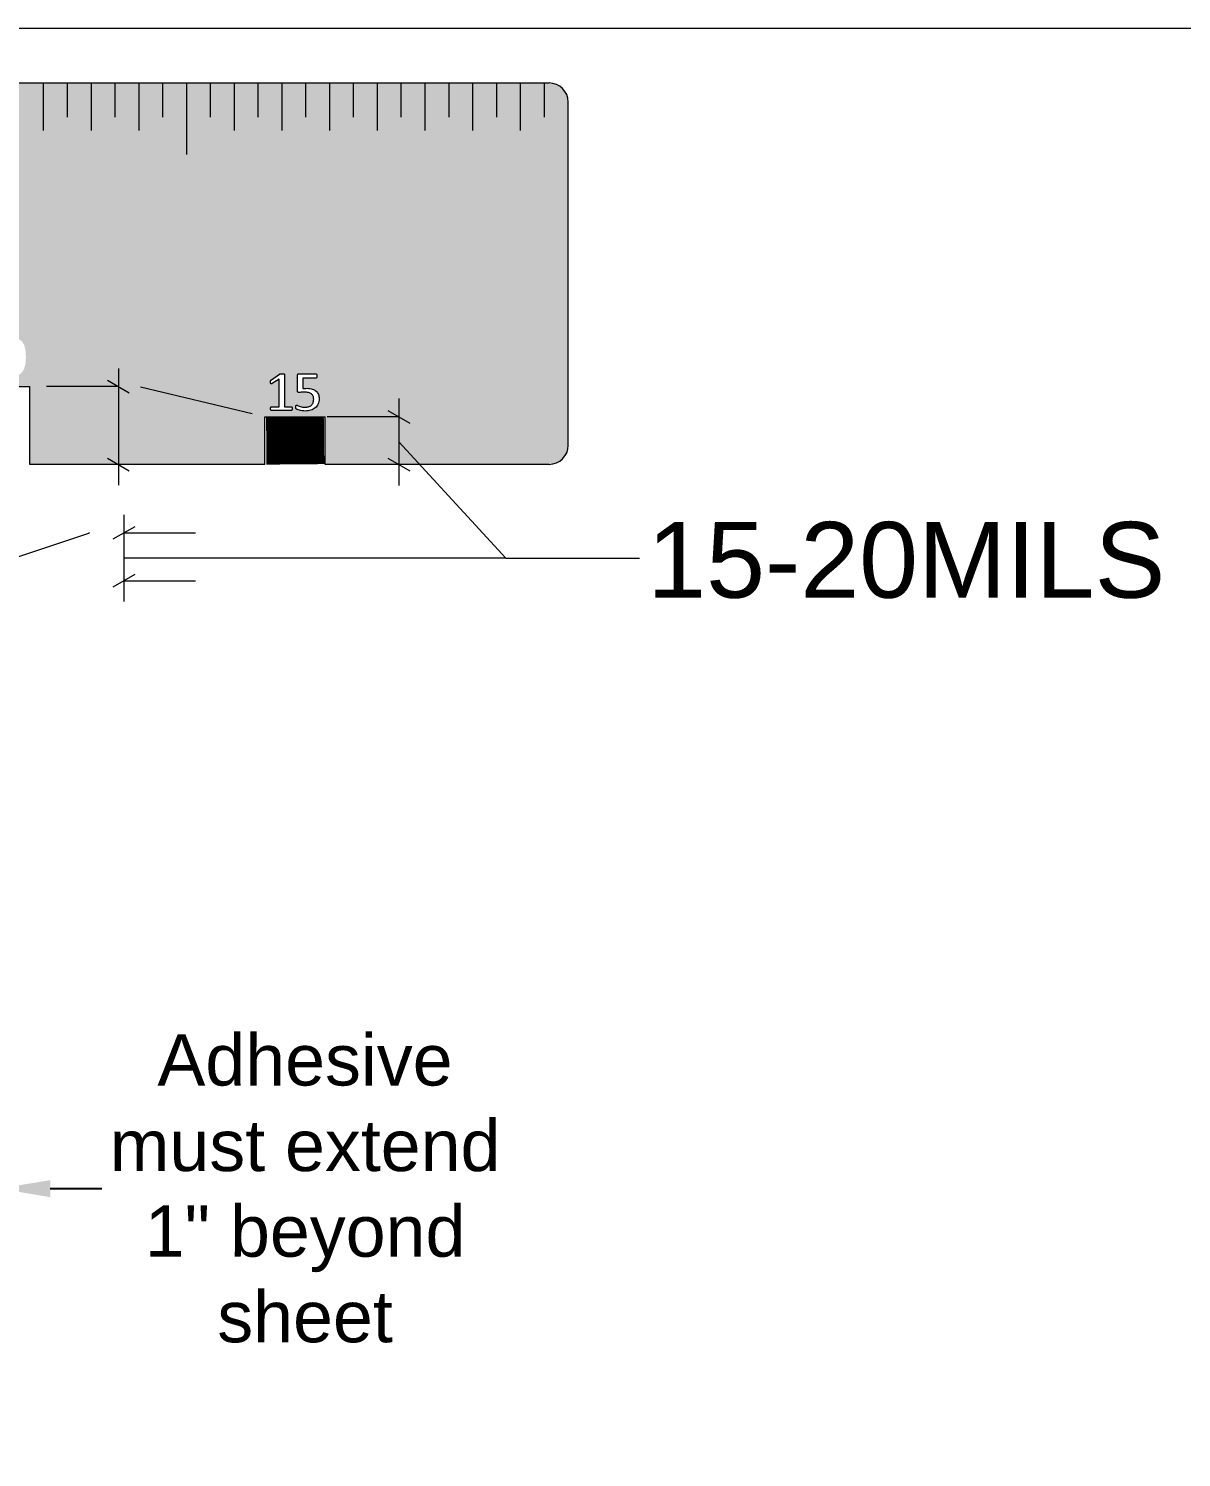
# Model space of a CAD drawing. Header units: inches. Extents: x -441 to 7, y -96 to 2.
# Drawn here: x 3.353 to 4.251, y 1 to 2.113 of the extents above; entities that cross this region are included whole.
import ezdxf

# ---------------------------------------------------------------- set-up
doc = ezdxf.new("R2010")
doc.units = ezdxf.units.IN
doc.header["$MEASUREMENT"] = 0
doc.linetypes.add('Dashed - Dense', pattern=[0.8, 0.5, -0.3])
doc.linetypes.add('Hidden', pattern=[1.429134, 1, -0.429134])
for name, color, linetype, lineweight in [('BP Primer', 2, 'Continuous', 0), ('Text', 20, 'Continuous', 0), ('Vector Picture Geometry', 6, 'Continuous', 0)]:
    doc.layers.add(name, color=color, linetype=linetype, lineweight=lineweight)
doc.styles.get("Standard").update_dxf_attribs({"font": 'arial.ttf'})
doc.dimstyles.new('Annotative', dxfattribs={"dimscale": 0, "dimtxt": 0.18, "dimasz": 0.18, "dimexe": 0.18, "dimexo": 0.0625, "dimgap": 0.09, "dimtad": 0, "dimtih": 1, "dimtoh": 1, "dimdec": 4, "dimzin": 0, "dimdsep": 46, "dimlunit": 4, "dimtxsty": 'Standard', "dimcen": 0.09, "dimadec": 0, "dimazin": 0, "dimtfac": 1, "dimtdec": 4, "dimtofl": 0, "dimtmove": 0, "dimatfit": 3, "dimfxl": 1, "dimtolj": 1, "dimtzin": 0, "dimarcsym": 0})

# ---------------------------------------------------------------- blocks, each defined once
blk = doc.blocks.new('*D2')
at = {"layer": 'Text', "color": 0, "lineweight": -2, "transparency": 16777216}
for p, q in [((3.2803, 1.0839), (3.2803, 1.2497)), ((3.3303, 1.0839), (3.3303, 1.2497)), ((3.2403, 1.2097), (3.2003, 1.2097)), ((3.3703, 1.2097), (3.4103, 1.2097))]:
    blk.add_line(p, q, dxfattribs=at)
at = {"layer": 'Text', "color": 0, "transparency": 16777216}
for points in [[(3.2403, 1.2163), (3.2403, 1.203), (3.2803, 1.2097)], [(3.3703, 1.2163), (3.3703, 1.203), (3.3303, 1.2097)]]:
    blk.add_solid(points, dxfattribs=at)
at = {"layer": 'Text', "color": 0, "transparency": 16777216, "insert": (3.5687, 1.2097), "char_height": 0.04, "width": 0.30391, "attachment_point": 5}
blk.add_mtext('\\A1;Adhesive must extend 1" beyond sheet', dxfattribs=at)

msp = doc.modelspace()

# ---------------------------------------------------------------- hatches: boundary and pattern name
at = {"layer": 'BP Primer'}
h = msp.add_hatch(dxfattribs=at)
h.set_pattern_fill('WOOD6', color=6, scale=0.1, pattern_type=2)
h.set_pattern_definition([(216.8699, (0.04, 0.1), (0.29999999, 0.20000001), [0.05, -0.45]), (206.5651, (0.1, 0.07), (-0.0999999, -0.10000013), [0.1118034, -0.1118034]), (198.4349, (0.1, 0.02), (-0.20000004, -0.09999984), [0.0632456, -0.2529822])])
h.paths.add_polyline_path([(2.82016, 1.68402), (2.82016, 1.72124), (3.40587, 1.72045), (3.40587, 1.68323)])
at = {"layer": 'Vector Picture Geometry'}
h = msp.add_hatch(color=254, dxfattribs=at)
h.dxf.hatch_style = 1
h.paths.add_polyline_path([(3.12279, 1.86581), (3.12279, 1.77391), (3.1525, 1.77391), (3.30553, 1.77391), (3.30553, 1.83448), (3.35438, 1.83448), (3.35438, 1.77391), (3.3841, 1.77391), (3.53739, 1.77391), (3.53739, 1.81105), (3.58425, 1.81105), (3.58425, 1.77391), (3.74396, 1.77391), (3.75882, 1.77391, 0.4142136), (3.77368, 1.78876), (3.77368, 2.05619, 0.4142136), (3.75882, 2.07105), (2.89711, 2.07105, 0.4142136), (2.88225, 2.05619), (2.88225, 1.78876, 0.4142136), (2.89711, 1.77391), (2.96308, 1.77391), (3.06708, 1.77391), (3.06708, 1.86581)])
h.paths.add_polyline_path([(3.31018, 1.87079), (3.3124, 1.87173), (3.3148, 1.87237), (3.3171, 1.87248), (3.31956, 1.87221), (3.32188, 1.87123), (3.32358, 1.86978), (3.32466, 1.8679), (3.32513, 1.86577), (3.32501, 1.86302), (3.32452, 1.86089), (3.32359, 1.85893), (3.32252, 1.85723), (3.32114, 1.8554), (3.31975, 1.8538), (3.31868, 1.85266), (3.3175, 1.85144), (3.31289, 1.84677), (3.32606, 1.84677), (3.32671, 1.84423), (3.32575, 1.8434), (3.30847, 1.8434), (3.30809, 1.84584), (3.30878, 1.84722), (3.31484, 1.8534), (3.31578, 1.85439), (3.31662, 1.85532), (3.31736, 1.85621), (3.318, 1.85704), (3.31856, 1.85783), (3.31905, 1.85858), (3.31948, 1.85929), (3.31983, 1.85997), (3.32013, 1.86062), (3.32037, 1.86124), (3.32055, 1.86183), (3.32068, 1.86238), (3.32083, 1.86342), (3.32089, 1.86441), (3.32081, 1.86533), (3.32056, 1.8662), (3.32018, 1.867), (3.31964, 1.8677), (3.31931, 1.868), (3.31895, 1.86827), (3.31856, 1.86851), (3.31812, 1.86872), (3.31764, 1.86888), (3.31714, 1.869), (3.31659, 1.86906), (3.31602, 1.86909), (3.31534, 1.86906), (3.3147, 1.86899), (3.31408, 1.86887), (3.31351, 1.86869), (3.31247, 1.86827), (3.31157, 1.86783), (3.31081, 1.86738), (3.30907, 1.86622), (3.30866, 1.86756), (3.3087, 1.8696)], flags=16)
h.paths.add_polyline_path([(3.33339, 1.86753), (3.33464, 1.86933), (3.33634, 1.87078), (3.33838, 1.8717), (3.34087, 1.87211), (3.34356, 1.87199), (3.34574, 1.87138), (3.34753, 1.87029), (3.3489, 1.86877), (3.34994, 1.8668), (3.35064, 1.86446), (3.35108, 1.86152), (3.35125, 1.85819), (3.35124, 1.8574), (3.35125, 1.85655), (3.35105, 1.8534), (3.3506, 1.85063), (3.34983, 1.84824), (3.34871, 1.84617), (3.34723, 1.84456), (3.34537, 1.84337), (3.34309, 1.84269), (3.34035, 1.84256), (3.33795, 1.84293), (3.33602, 1.84376), (3.33443, 1.84508), (3.33323, 1.84682), (3.33234, 1.84903), (3.3318, 1.85153), (3.33156, 1.85393), (3.33143, 1.85648), (3.33149, 1.85967), (3.33183, 1.86268), (3.33244, 1.86528)], flags=16)
h.paths.add_polyline_path([(3.34703, 1.85713), (3.34704, 1.8577), (3.34702, 1.85819)], flags=0)
h.paths.add_polyline_path([(3.54927, 1.84447), (3.55121, 1.84455), (3.55279, 1.84434), (3.55279, 1.81883), (3.5585, 1.81883), (3.55893, 1.81601), (3.55788, 1.81588), (3.54202, 1.81588), (3.54161, 1.81866), (3.54263, 1.81883), (3.54858, 1.81883), (3.54858, 1.84031), (3.54215, 1.83631), (3.54178, 1.83769), (3.54193, 1.83949)], flags=16)
h.paths.add_polyline_path([(3.57769, 1.84452), (3.57826, 1.84205), (3.5774, 1.84115), (3.56701, 1.84115), (3.56701, 1.83304), (3.56953, 1.83317), (3.57204, 1.83309), (3.57394, 1.83273), (3.57604, 1.83192), (3.5779, 1.83042), (3.57912, 1.8284), (3.57959, 1.82634), (3.57967, 1.82441), (3.57939, 1.82232), (3.5787, 1.82048), (3.57769, 1.81893), (3.57634, 1.81763), (3.57471, 1.81662), (3.57283, 1.81591), (3.5707, 1.81552), (3.56828, 1.81544), (3.56587, 1.8157), (3.56277, 1.81643), (3.56159, 1.81726), (3.56155, 1.8183), (3.56151, 1.82025), (3.56247, 1.82002), (3.56339, 1.81955), (3.56409, 1.81926), (3.56496, 1.81896), (3.56601, 1.81868), (3.56662, 1.81856), (3.56727, 1.81847), (3.56798, 1.81843), (3.56874, 1.81841), (3.56945, 1.81843), (3.57015, 1.8185), (3.5708, 1.81861), (3.57143, 1.81876), (3.57202, 1.81897), (3.57257, 1.81922), (3.57308, 1.81953), (3.57354, 1.81988), (3.57396, 1.82028), (3.57433, 1.82074), (3.57465, 1.82124), (3.57493, 1.82179), (3.57515, 1.8224), (3.57531, 1.82307), (3.5754, 1.8238), (3.57544, 1.82459), (3.57541, 1.82526), (3.57533, 1.8259), (3.57519, 1.82649), (3.575, 1.82704), (3.57476, 1.82755), (3.57445, 1.82801), (3.57409, 1.82843), (3.57367, 1.8288), (3.57319, 1.82913), (3.57265, 1.82942), (3.57205, 1.82966), (3.5714, 1.82985), (3.57067, 1.83), (3.56989, 1.83011), (3.56903, 1.83018), (3.56811, 1.8302), (3.56745, 1.83019), (3.56685, 1.83017), (3.56645, 1.83014), (3.56484, 1.82997), (3.56298, 1.8299), (3.5628, 1.83109), (3.5628, 1.84424), (3.56393, 1.84452)], flags=16)
edge = h.paths.add_edge_path(flags=16)
edge.add_arc((2.93812, 1.99676), 0.02229, 0, 360)
h = msp.add_hatch(color=164, dxfattribs=at)
h.dxf.hatch_style = 1
h.paths.add_polyline_path([(3.71132, 1.96003), (3.71116, 1.95987), (3.69725, 1.95987), (3.6833, 1.95987), (3.68306, 1.95956), (3.68279, 1.95925), (3.68271, 1.95484), (3.68267, 1.9504), (3.67957, 1.9504), (3.67646, 1.9504), (3.67638, 1.97717), (3.67634, 2.00393), (3.67662, 2.00424), (3.67689, 2.00456), (3.67976, 2.00452), (3.68267, 2.00444), (3.68271, 2), (3.68279, 1.99552), (3.6831, 1.99528), (3.68342, 1.99501), (3.69737, 1.99493), (3.71136, 1.99489), (3.71136, 1.9908), (3.71136, 1.98676), (3.69713, 1.98664), (3.68291, 1.98652), (3.68283, 1.97756), (3.68279, 1.9686), (3.68299, 1.9684), (3.68318, 1.96821), (3.69702, 1.96821), (3.71085, 1.96821), (3.71116, 1.96797), (3.71148, 1.9677), (3.71148, 1.96392), (3.71148, 1.96019)])
h.paths.add_polyline_path([(3.71116, 1.9282), (3.69367, 1.92812), (3.67646, 1.9282), (3.67646, 1.93869), (3.67646, 1.94923), (3.67957, 1.94923), (3.68267, 1.94923), (3.68279, 1.9429), (3.68291, 1.93657), (3.68656, 1.93649), (3.69026, 1.93649), (3.69041, 1.94219), (3.69053, 1.94781), (3.69356, 1.94781), (3.69654, 1.94781), (3.69666, 1.94219), (3.69678, 1.93657), (3.70071, 1.93657), (3.70464, 1.93657), (3.70476, 1.94302), (3.70487, 1.94946), (3.70786, 1.94954), (3.71081, 1.94962), (3.71112, 1.94934), (3.71148, 1.94907), (3.71148, 1.93869), (3.71148, 1.92828)])
h.paths.add_polyline_path([(3.69187, 1.91413), (3.69143, 1.91484), (3.69085, 1.91559), (3.6901, 1.91637), (3.68923, 1.91661), (3.68743, 1.91684), (3.68648, 1.91684), (3.68538, 1.91629), (3.68432, 1.91578), (3.68373, 1.91456), (3.68314, 1.91339), (3.68306, 1.91048), (3.68295, 1.90761), (3.68322, 1.90706), (3.6835, 1.90655), (3.68766, 1.90655), (3.69179, 1.90655), (3.69195, 1.9067), (3.6921, 1.9069), (3.6921, 1.91016), (3.6921, 1.91346)], flags=16)
h.paths.add_polyline_path([(3.71116, 1.89829), (3.69367, 1.89826), (3.67646, 1.89833), (3.67646, 1.90741), (3.67646, 1.91649), (3.67713, 1.91814), (3.6778, 1.91955), (3.67851, 1.92077), (3.67929, 1.92179), (3.68027, 1.92278), (3.68137, 1.9238), (3.68267, 1.92439), (3.68397, 1.92498), (3.68558, 1.92525), (3.68719, 1.92549), (3.68884, 1.92521), (3.69053, 1.92494), (3.69214, 1.92407), (3.69379, 1.92321), (3.69485, 1.92203), (3.69591, 1.92085), (3.69666, 1.91932), (3.69737, 1.91779), (3.69776, 1.91779), (3.69815, 1.91779), (3.70448, 1.92152), (3.71112, 1.92521), (3.71148, 1.92521), (3.71148, 1.92081), (3.71148, 1.91641), (3.71108, 1.9161), (3.7079, 1.91429), (3.70189, 1.91095), (3.69831, 1.90883), (3.69804, 1.90851), (3.69812, 1.90761), (3.69819, 1.90667), (3.70476, 1.90655), (3.71136, 1.90643), (3.7114, 1.90242), (3.71148, 1.89841)])
h.paths.add_polyline_path([(3.69155, 1.88458), (3.69104, 1.88564), (3.69022, 1.88619), (3.68943, 1.8867), (3.68837, 1.88686), (3.68731, 1.88702), (3.68625, 1.88674), (3.68519, 1.88643), (3.68456, 1.8858), (3.68401, 1.88509), (3.68354, 1.88434), (3.68318, 1.88348), (3.68306, 1.88061), (3.68295, 1.87774), (3.68322, 1.87719), (3.6835, 1.87668), (3.68766, 1.87668), (3.69179, 1.87668), (3.69195, 1.87684), (3.6921, 1.87699), (3.6921, 1.88026), (3.6921, 1.88352)], flags=16)
h.paths.add_polyline_path([(3.71116, 1.86843), (3.69367, 1.86839), (3.67646, 1.86843), (3.67638, 1.87656), (3.6763, 1.8847), (3.67658, 1.88611), (3.67686, 1.88757), (3.67764, 1.88926), (3.67843, 1.89095), (3.67933, 1.89197), (3.68071, 1.89326), (3.6822, 1.89421), (3.68389, 1.89491), (3.68582, 1.89531), (3.68735, 1.89554), (3.68884, 1.89531), (3.6903, 1.89507), (3.69175, 1.8944), (3.6932, 1.89374), (3.69407, 1.89295), (3.69489, 1.89209), (3.69572, 1.89099), (3.69646, 1.88981), (3.69694, 1.88882), (3.69745, 1.88788), (3.69768, 1.88772), (3.69819, 1.88796), (3.7048, 1.89177), (3.7112, 1.89535), (3.71148, 1.89535), (3.71148, 1.89095), (3.71148, 1.88654), (3.71104, 1.88619), (3.70763, 1.88423), (3.70358, 1.88199), (3.70094, 1.88057), (3.6987, 1.87923), (3.69804, 1.8788), (3.69812, 1.87778), (3.69819, 1.8768), (3.70464, 1.87676), (3.71108, 1.87668), (3.71128, 1.87637), (3.71144, 1.87609), (3.71148, 1.87232), (3.71148, 1.86855)])
h.paths.add_polyline_path([(3.69859, 1.85385), (3.69835, 1.85401), (3.6923, 1.85196), (3.68617, 1.8498), (3.68613, 1.84968), (3.68625, 1.84953), (3.68711, 1.84909), (3.69222, 1.84729), (3.69808, 1.84532), (3.69843, 1.84548), (3.69878, 1.8456), (3.69878, 1.84964), (3.69878, 1.85373)], flags=16)
h.paths.add_polyline_path([(3.71116, 1.83231), (3.71081, 1.83219), (3.70829, 1.83318), (3.70161, 1.83557), (3.69666, 1.83738), (3.68876, 1.84025), (3.67866, 1.84391), (3.67662, 1.84473), (3.6763, 1.84497), (3.67638, 1.84976), (3.67646, 1.85456), (3.68483, 1.85758), (3.69627, 1.86175), (3.70429, 1.86466), (3.71014, 1.86678), (3.71104, 1.86713), (3.71124, 1.86697), (3.71148, 1.86686), (3.71148, 1.86281), (3.71148, 1.85876), (3.71093, 1.85841), (3.70814, 1.85731), (3.70542, 1.85632), (3.70499, 1.85613), (3.70507, 1.84949), (3.70515, 1.84288), (3.70825, 1.84178), (3.71136, 1.84072), (3.7114, 1.8366), (3.71148, 1.83247)])
h.paths.add_polyline_path([(3.6899, 1.82064), (3.68935, 1.82158), (3.68853, 1.82202), (3.68766, 1.82241), (3.68672, 1.82241), (3.68578, 1.82241), (3.68495, 1.82202), (3.68409, 1.82158), (3.6835, 1.82052), (3.68291, 1.81942), (3.68283, 1.81632), (3.68271, 1.81317), (3.68299, 1.81266), (3.68326, 1.81215), (3.68668, 1.81215), (3.6901, 1.81215), (3.69026, 1.81231), (3.69041, 1.81247), (3.69041, 1.81608), (3.69041, 1.8197)], flags=16)
h.paths.add_polyline_path([(3.70413, 1.82139), (3.70311, 1.82249), (3.7024, 1.82312), (3.70146, 1.82327), (3.70051, 1.82343), (3.69957, 1.82316), (3.69859, 1.82288), (3.69788, 1.82206), (3.69713, 1.82123), (3.6969, 1.82029), (3.69662, 1.81934), (3.6967, 1.81581), (3.69678, 1.81227), (3.70047, 1.81219), (3.70417, 1.81215), (3.7044, 1.81247), (3.70464, 1.81278), (3.70452, 1.81683), (3.7044, 1.82088)], flags=16)
h.paths.add_polyline_path([(3.71116, 1.8039), (3.69367, 1.80386), (3.67646, 1.8039), (3.67646, 1.81372), (3.67646, 1.82351), (3.67725, 1.82536), (3.67803, 1.82716), (3.67898, 1.82826), (3.67992, 1.82933), (3.68153, 1.83011), (3.68314, 1.8309), (3.6853, 1.8309), (3.68743, 1.8309), (3.6888, 1.83023), (3.69014, 1.8296), (3.69124, 1.82838), (3.69238, 1.8272), (3.69273, 1.82638), (3.69305, 1.82575), (3.69332, 1.82563), (3.69364, 1.82599), (3.69411, 1.82685), (3.69478, 1.82815), (3.69584, 1.82921), (3.6969, 1.83027), (3.69827, 1.83098), (3.69965, 1.83164), (3.70201, 1.83164), (3.7044, 1.83164), (3.70582, 1.83094), (3.70723, 1.83023), (3.70825, 1.82921), (3.70928, 1.82823), (3.70994, 1.82693), (3.71057, 1.82567), (3.71101, 1.82351), (3.71148, 1.82135), (3.71148, 1.81266), (3.71148, 1.80402)])

# ---------------------------------------------------------------- linework, layer by layer
at = {"layer": 'Text'}
for points in [[(3.42332, 1.84861), (3.42332, 1.75762)], [(3.4148, 1.83939), (3.43184, 1.82956)], [(3.42332, 1.83448), (3.36745, 1.83448)], [(3.6332, 1.81597), (3.65024, 1.80613)], [(3.64172, 1.82519), (3.64172, 1.75754)], [(3.64172, 1.81105), (3.58585, 1.81105)], [(3.64172, 1.79136), (3.725, 1.70077), (3.82907, 1.70077)], [(3.42332, 1.77391), (3.36745, 1.77391)], [(3.4148, 1.77883), (3.43184, 1.76899)], [(3.64172, 1.77383), (3.58585, 1.77383)], [(3.6332, 1.77875), (3.65024, 1.76891)], [(3.43613, 1.72537), (3.4191, 1.71554)], [(3.42762, 1.73459), (3.42762, 1.66695)], [(3.42762, 1.72045), (3.48348, 1.72045)], [(3.725, 1.70077), (3.42762, 1.70077)], [(3.43613, 1.68815), (3.4191, 1.67832)], [(3.42762, 1.68323), (3.48348, 1.68323)]]:
    msp.add_lwpolyline(points, dxfattribs=at)
at = {"layer": 'Text', "linetype": 'Dashed - Dense', "ltscale": 0.02}
msp.add_lwpolyline([(3.44047, 1.83421), (3.52757, 1.81345)], dxfattribs=at)
at = {"layer": 'Vector Picture Geometry'}
for p, q in [((2.89711, 2.07105), (3.75882, 2.07105)), ((3.77368, 1.78876), (3.77368, 2.05619)), ((3.30553, 1.83448), (3.35438, 1.83448)), ((3.35438, 1.77391), (3.35438, 1.83448)), ((3.53739, 1.77391), (3.53739, 1.81105)), ((3.53739, 1.81105), (3.58425, 1.81105)), ((3.58425, 1.77391), (3.58425, 1.81105)), ((3.3841, 1.77391), (3.35438, 1.77391)), ((3.53739, 1.77391), (3.3841, 1.77391)), ((3.74396, 1.77391), (3.58425, 1.77391)), ((3.75882, 1.77391), (3.74396, 1.77391))]:
    msp.add_line(p, q, dxfattribs=at)
at = {"layer": 'Vector Picture Geometry', "linetype": 'Hidden'}
for p, q in [((3.36511, 2.03391), (3.36511, 2.07105)), ((3.38368, 2.04431), (3.38368, 2.07105)), ((3.40225, 2.03391), (3.40225, 2.07105)), ((3.42082, 2.04431), (3.42082, 2.07105)), ((3.43939, 2.03391), (3.43939, 2.07105)), ((3.45796, 2.04431), (3.45796, 2.07105)), ((3.47654, 2.01519), (3.47654, 2.07105)), ((3.49511, 2.04431), (3.49511, 2.07105)), ((3.51368, 2.03391), (3.51368, 2.07105)), ((3.53225, 2.04431), (3.53225, 2.07105)), ((3.55082, 2.03391), (3.55082, 2.07105)), ((3.56939, 2.04431), (3.56939, 2.07105)), ((3.58796, 2.03391), (3.58796, 2.07105)), ((3.60653, 2.04431), (3.60653, 2.07105)), ((3.62511, 2.03391), (3.62511, 2.07105)), ((3.64368, 2.04431), (3.64368, 2.07105)), ((3.66225, 2.03391), (3.66225, 2.07105)), ((3.68082, 2.04431), (3.68082, 2.07105)), ((3.69939, 2.03391), (3.69939, 2.07105)), ((3.71796, 2.04431), (3.71796, 2.07105)), ((3.73653, 2.03391), (3.73653, 2.07105)), ((3.75511, 2.04431), (3.75511, 2.07105))]:
    msp.add_line(p, q, dxfattribs=at)
at = {"layer": 'Vector Picture Geometry', "color": 7, "linetype": 'Continuous', "flags": 128}
msp.add_lwpolyline([(0, 0), (6.85696, 0), (6.85696, 2.11341), (0, 2.11341)], close=True, dxfattribs=at)
at = {"layer": 'Vector Picture Geometry', "color": 6, "linetype": 'Hidden', "flags": 128}
for points in [[(3.55868, 1.81734), (3.55866, 1.81696), (3.55861, 1.81665), (3.55853, 1.8164), (3.55843, 1.8162), (3.55832, 1.81606), (3.55818, 1.81595), (3.55803, 1.8159), (3.55788, 1.81588), (3.55788, 1.81588), (3.54265, 1.81588), (3.54265, 1.81588), (3.5425, 1.8159), (3.54235, 1.81595), (3.54222, 1.81606), (3.5421, 1.8162), (3.54199, 1.8164), (3.54191, 1.81665), (3.54186, 1.81696), (3.54184, 1.81734), (3.54184, 1.81734), (3.54186, 1.81769), (3.54191, 1.81799), (3.54198, 1.81825), (3.54207, 1.81845), (3.54218, 1.81862), (3.54231, 1.81873), (3.54246, 1.8188), (3.54263, 1.81883), (3.54263, 1.81883), (3.54858, 1.81883), (3.54858, 1.81883), (3.54858, 1.84031), (3.54858, 1.84031), (3.54316, 1.83694), (3.54316, 1.83694), (3.54279, 1.83676), (3.5425, 1.83667), (3.54227, 1.83667), (3.5421, 1.83677), (3.54197, 1.83697), (3.54189, 1.83726), (3.54185, 1.83765), (3.54184, 1.83813), (3.54184, 1.83813), (3.54185, 1.8385), (3.54187, 1.8388), (3.54191, 1.83906), (3.54197, 1.83926), (3.54205, 1.83943), (3.54216, 1.83958), (3.54229, 1.83971), (3.54247, 1.83985), (3.54247, 1.83985), (3.54893, 1.84424), (3.54893, 1.84424), (3.54904, 1.84431), (3.54918, 1.84436), (3.54935, 1.84441), (3.54955, 1.84445), (3.54979, 1.84449), (3.55007, 1.8445), (3.55041, 1.84452), (3.55081, 1.84452), (3.55081, 1.84452), (3.55135, 1.8445), (3.5518, 1.84447), (3.55215, 1.84443), (3.55241, 1.84435), (3.5526, 1.84426), (3.55271, 1.84415), (3.55277, 1.84403), (3.55279, 1.8439), (3.55279, 1.8439), (3.55279, 1.81883), (3.55279, 1.81883), (3.5579, 1.81883), (3.5579, 1.81883), (3.55807, 1.8188), (3.55822, 1.81873), (3.55837, 1.81862), (3.55847, 1.81845), (3.55856, 1.81825), (3.55863, 1.81799), (3.55867, 1.81769), (3.55868, 1.81734)], [(3.57965, 1.82499), (3.5796, 1.82389), (3.57946, 1.82284), (3.57921, 1.82186), (3.57887, 1.82094), (3.57844, 1.82009), (3.57794, 1.8193), (3.57734, 1.81859), (3.57667, 1.81795), (3.57593, 1.81737), (3.57512, 1.81687), (3.57425, 1.81645), (3.5733, 1.81609), (3.57229, 1.81582), (3.57123, 1.81562), (3.57011, 1.8155), (3.56894, 1.81546), (3.56894, 1.81546), (3.56765, 1.81551), (3.56641, 1.81564), (3.56528, 1.81583), (3.56428, 1.81607), (3.56344, 1.81633), (3.56276, 1.81658), (3.56249, 1.8167), (3.56227, 1.81681), (3.5621, 1.8169), (3.56199, 1.81698), (3.56185, 1.81712), (3.56176, 1.81726), (3.5617, 1.81739), (3.56164, 1.81756), (3.56159, 1.81776), (3.56156, 1.81801), (3.56155, 1.8183), (3.56154, 1.81865), (3.56154, 1.81865), (3.56155, 1.81899), (3.56157, 1.81929), (3.56162, 1.81955), (3.56169, 1.81975), (3.56179, 1.8199), (3.5619, 1.82001), (3.56203, 1.82007), (3.56217, 1.82009), (3.56217, 1.82009), (3.56245, 1.82003), (3.56285, 1.81983), (3.56339, 1.81955), (3.56409, 1.81926), (3.56496, 1.81896), (3.56601, 1.81868), (3.56662, 1.81856), (3.56727, 1.81847), (3.56798, 1.81843), (3.56874, 1.81841), (3.56874, 1.81841), (3.56945, 1.81843), (3.57015, 1.8185), (3.5708, 1.81861), (3.57143, 1.81876), (3.57202, 1.81897), (3.57257, 1.81922), (3.57308, 1.81953), (3.57354, 1.81988), (3.57396, 1.82028), (3.57433, 1.82074), (3.57465, 1.82124), (3.57493, 1.82179), (3.57515, 1.8224), (3.57531, 1.82307), (3.5754, 1.8238), (3.57544, 1.82459), (3.57544, 1.82459), (3.57541, 1.82526), (3.57533, 1.8259), (3.57519, 1.82649), (3.575, 1.82704), (3.57476, 1.82755), (3.57445, 1.82801), (3.57409, 1.82843), (3.57367, 1.8288), (3.57319, 1.82913), (3.57265, 1.82942), (3.57205, 1.82966), (3.5714, 1.82985), (3.57067, 1.83), (3.56989, 1.83011), (3.56903, 1.83018), (3.56811, 1.8302), (3.56811, 1.8302), (3.56745, 1.83019), (3.56685, 1.83017), (3.56629, 1.83013), (3.56578, 1.83007), (3.56484, 1.82997), (3.56395, 1.82994), (3.56395, 1.82994), (3.56366, 1.82996), (3.56342, 1.83001), (3.56322, 1.83009), (3.56307, 1.83022), (3.56295, 1.8304), (3.56287, 1.83065), (3.56282, 1.83096), (3.5628, 1.83134), (3.5628, 1.83134), (3.5628, 1.84307), (3.5628, 1.84307), (3.56282, 1.84341), (3.56289, 1.84371), (3.563, 1.84396), (3.56315, 1.84416), (3.56334, 1.84432), (3.56358, 1.84443), (3.56385, 1.8445), (3.56416, 1.84452), (3.56416, 1.84452), (3.57711, 1.84452), (3.57711, 1.84452), (3.57729, 1.84449), (3.57745, 1.84441), (3.57761, 1.84429), (3.57773, 1.84411), (3.57784, 1.84389), (3.5779, 1.8436), (3.57795, 1.84325), (3.57796, 1.84285), (3.57796, 1.84285), (3.57795, 1.84247), (3.57791, 1.84214), (3.57784, 1.84185), (3.57775, 1.8416), (3.57763, 1.8414), (3.5775, 1.84126), (3.57734, 1.84117), (3.57717, 1.84115), (3.57717, 1.84115), (3.56701, 1.84115), (3.56701, 1.84115), (3.56701, 1.83299), (3.56701, 1.83299), (3.56776, 1.83308), (3.56851, 1.83312), (3.56934, 1.83314), (3.57029, 1.83315), (3.57029, 1.83315), (3.57142, 1.83311), (3.57248, 1.833), (3.57346, 1.83282), (3.57437, 1.83256), (3.57521, 1.83224), (3.57597, 1.83186), (3.57666, 1.83142), (3.57728, 1.83092), (3.57783, 1.83036), (3.57831, 1.82975), (3.57871, 1.82907), (3.57905, 1.82834), (3.57931, 1.82757), (3.5795, 1.82675), (3.57961, 1.8259), (3.57965, 1.82499)]]:
    msp.add_lwpolyline(points, dxfattribs=at)
at = {"layer": 'Vector Picture Geometry', "color": 191, "const_width": 0.045}
msp.add_lwpolyline([(3.56082, 1.81105), (3.56115, 1.77391)], dxfattribs=at)
at = {"layer": 'Vector Picture Geometry'}
for centre, start, end in [((3.75882, 2.05619), 360, 90), ((3.75882, 1.78876), 270, 360)]:
    msp.add_arc(centre, 0.01486, start, end, dxfattribs=at)

# ---------------------------------------------------------------- texts
at = {"layer": 'Text', "insert": (3.83518, 1.72906), "char_height": 0.059055, "width": 3.4982925, "attachment_point": 1}
msp.add_mtext('15-20MILS', dxfattribs=at)

# ---------------------------------------------------------------- dimensions: what is measured, and where the dimension line sits
at = {"layer": 'Text'}
dim = msp.add_linear_dim(base=(3.33032, 1.20967), p1=(3.28032, 1.0214), p2=(3.33032, 1.0214), text='Adhesive must extend 1" beyond sheet', dimstyle='Annotative', override={"dimscale": 0, "dimtxt": 0.04, "dimasz": 0.04, "dimexe": 0.04, "dimgap": 0.01}, dxfattribs=at)
dim.commit()
dim.dimension.update_dxf_attribs({"geometry": '*D2', "text_midpoint": (3.56866, 1.20967), "dimtype": 160})

doc.saveas('drawing.dxf')
